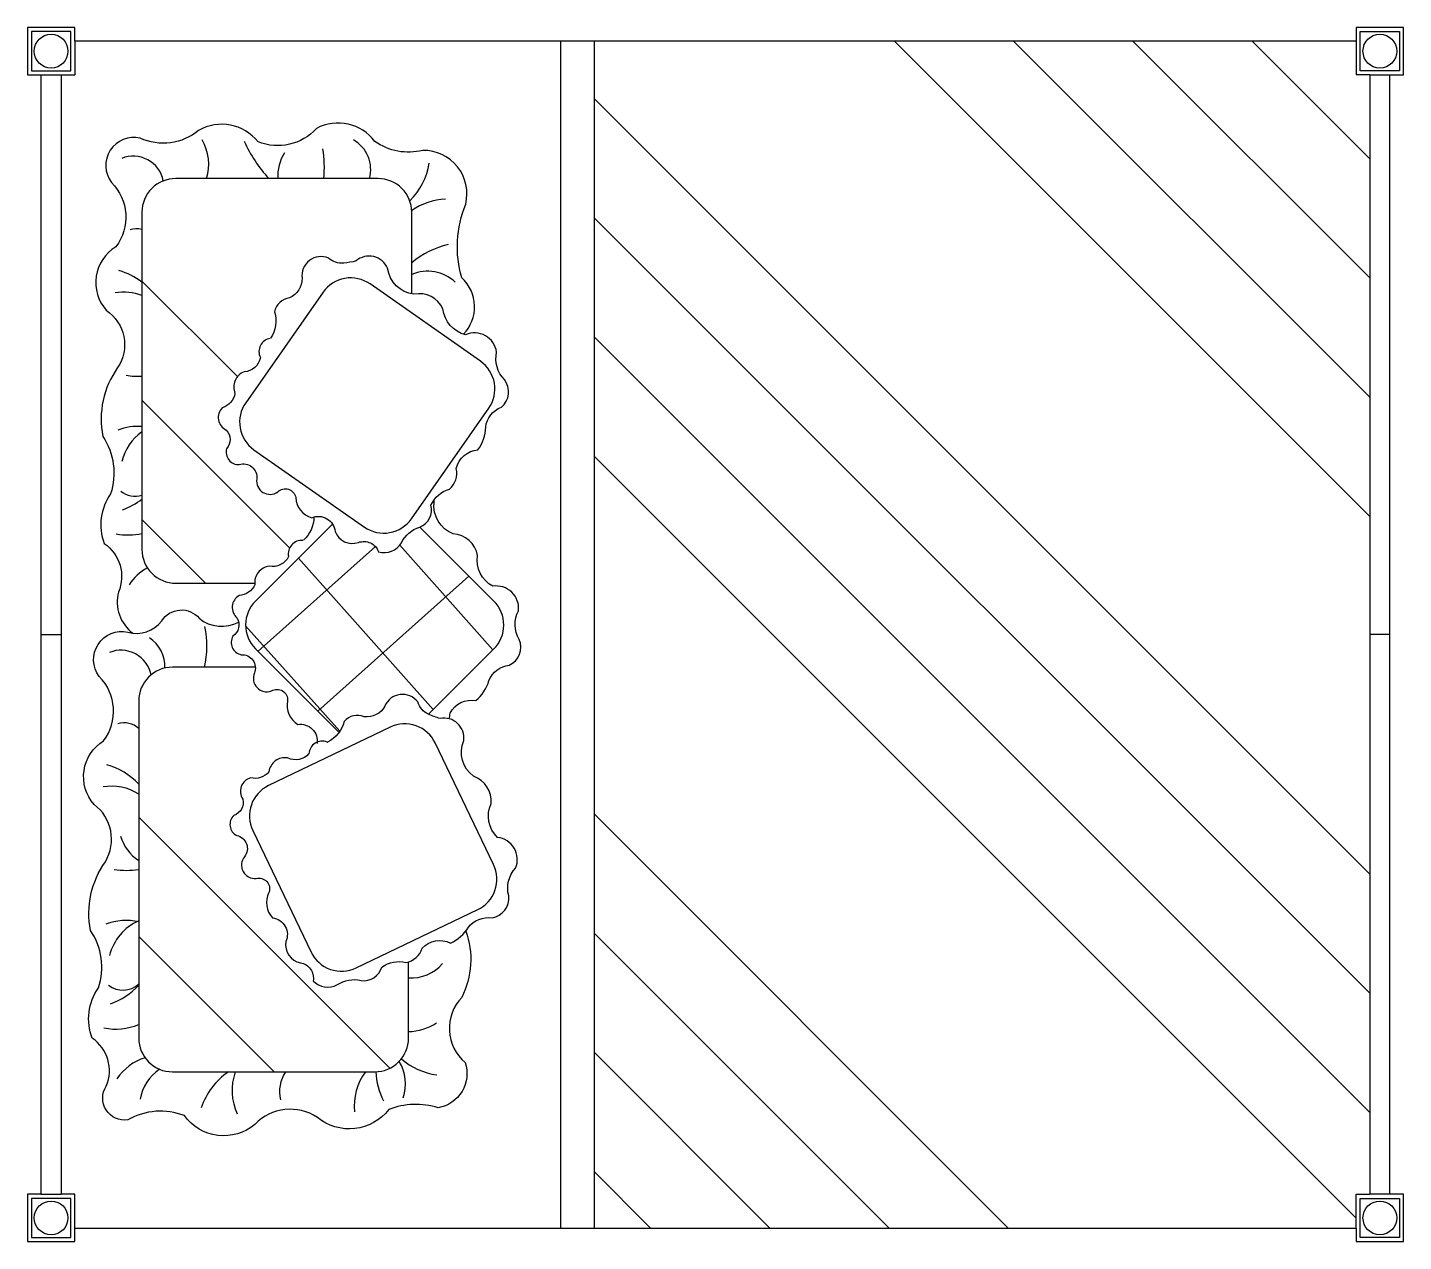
# Model space of a CAD drawing. Extents: x 7.61 to 9.65, y 7.07 to 8.87.
import ezdxf

# ---------------------------------------------------------------- set-up
doc = ezdxf.new("R2010")
doc.units = 0
doc.header["$MEASUREMENT"] = 0
doc.layers.get('0').update_dxf_attribs({"linetype": 'CONTINUOUS'})

msp = doc.modelspace()

# ---------------------------------------------------------------- wipeouts: each hides what was drawn before it
msp.add_wipeout([(9.5801, 8.8494), (9.5801, 8.8694), (9.6501, 8.8694), (9.6501, 8.7994), (9.6301, 8.7994), (9.6301, 7.1394), (9.6501, 7.1394), (9.6501, 7.0694), (9.5801, 7.0694), (9.5801, 7.0894), (7.6801, 7.0894), (7.6801, 7.0694), (7.6101, 7.0694), (7.6101, 7.1394), (7.6301, 7.1394), (7.6301, 8.7994), (7.6101, 8.7994), (7.6101, 8.8694), (7.6801, 8.8694), (7.6801, 8.8494)])

# ---------------------------------------------------------------- next in the draw order: hatches: boundary and pattern name
at = {"linetype": 'Continuous'}
h = msp.add_hatch(dxfattribs=at)
h.set_pattern_fill('ANSI34', color=256, angle=90, style=0)
h.set_pattern_definition([(135, (8.5567, 7.0657), (-0.53033, -0.53033), []), (135, (8.5567, 7.2425), (-0.53033, -0.53033), []), (135, (8.5567, 7.41924), (-0.53033, -0.53033), []), (135, (8.5567, 7.596), (-0.53033, -0.53033), [])])
h.paths.add_polyline_path([(8.4501, 7.0894), (9.5801, 7.0894), (9.5801, 7.1394), (9.6001, 7.1394), (9.6001, 8.7994), (9.5801, 8.7994), (9.5801, 8.8494), (8.4501, 8.8494)])
h = msp.add_hatch(dxfattribs=at)
h.set_pattern_fill('ANSI34', color=256, angle=90, style=0)
h.set_pattern_definition([(135, (9.1968, 8.6665), (-0.53033, -0.53033), []), (135, (9.1968, 8.84324), (-0.53033, -0.53033), []), (135, (9.1968, 9.02), (-0.53033, -0.53033), []), (135, (9.1968, 9.1968), (-0.53033, -0.53033), [])])
h.paths.add_polyline_path([(7.9053, 8.2448, 0.394143), (7.9047, 8.2726, -0.523802), (7.8989, 8.3056, 0.280529), (7.9177, 8.327, -0.422858), (7.9313, 8.3589, 0.3462), (7.9553, 8.3801, -0.51245), (7.9704, 8.4085, 0.219538), (7.9765, 8.4478, -0.338095), (7.9986, 8.4685, 0.297556), (8.0172, 8.4976, -0.582394), (8.0563, 8.5276, 0.213394), (8.0791, 8.52, 0.039688), (8.0972, 8.5233, -0.509036), (8.144, 8.5125, 0.327883), (8.1798, 8.4746), (8.1798, 8.5955, 0.414214), (8.1298, 8.6455), (7.8298, 8.6455, 0.414214), (7.7798, 8.5955), (7.7798, 8.0955, 0.414214), (7.8298, 8.0455), (7.9471, 8.0455, -0.39562), (7.9685, 8.0707, 0.3462), (7.9971, 8.0852, -0.51245), (8.0189, 8.1089, 0.210216), (8.0347, 8.1437, 0.033606), (8.0315, 8.1425, -0.315846), (8.0078, 8.1724, 0.61809), (7.9811, 8.1808, -0.664723), (7.9501, 8.2002, 0.550738), (7.9241, 8.2214, -0.511586)])
h = msp.add_hatch(dxfattribs=at)
h.set_pattern_fill('ANSI37', color=256, angle=446.7312, style=0)
h.set_pattern_definition([(131.731, (8.79997, 8.70093), (-0.093285, -0.083205), []), (221.731, (8.79997, 8.70093), (0.083205, -0.093285), [])])
h.paths.add_polyline_path([(8.1887, 7.8694, 0.213394), (8.2046, 7.8512), (8.3016, 7.9482, 0.414214), (8.3017, 8.0189), (8.192, 8.1286, 0.212594), (8.1644, 8.1056, -0.343276), (8.1306, 8.0921, 0.416944), (8.1007, 8.1059, -0.403924), (8.0662, 8.1222, 0.118884), (8.0624, 8.1332), (7.9481, 8.019, 0.414214), (7.9481, 7.9483), (8.072, 7.8243, 0.095605), (8.0796, 7.8406, -0.338095), (8.1092, 7.8473, 0.297556), (8.1399, 7.8631, -0.582394)])
h = msp.add_hatch(dxfattribs=at)
h.set_pattern_fill('ANSI34', color=256, angle=90, style=0)
h.set_pattern_definition([(135, (8.26665, 8.797), (-0.53033, -0.53033), []), (135, (8.26665, 8.97376), (-0.53033, -0.53033), []), (135, (8.26665, 9.1505), (-0.53033, -0.53033), []), (135, (8.26665, 9.3273), (-0.53033, -0.53033), [])])
h.paths.add_polyline_path([(7.775, 7.371, 0.414214), (7.825, 7.321), (8.125, 7.321, 0.414214), (8.175, 7.371), (8.175, 7.4841, -0.032613), (8.1711, 7.4831, 0.221594), (8.1355, 7.4763, -0.371457), (8.1046, 7.4564, 0.209993), (8.0695, 7.4503, -0.343276), (8.0336, 7.4557, 0.416944), (8.0147, 7.4827, -0.403924), (7.9931, 7.5141, 0.50955), (7.9734, 7.5492, -0.315846), (7.968, 7.5869, 0.61809), (7.9491, 7.6076, -0.664723), (7.932, 7.64, 0.550738), (7.9203, 7.6714, -0.511586), (7.9159, 7.7011, 0.394143), (7.9293, 7.7254, -0.523802), (7.941, 7.7568, 0.280529), (7.968, 7.7658, -0.422858), (7.9958, 7.7865, 0.3462), (8.0273, 7.7928, -0.287462), (8.0397, 7.8098, 0.482435), (8.0109, 7.8361, -0.315846), (7.9956, 7.871, 0.61809), (7.9718, 7.8858, -0.664723), (7.9466, 7.9124, 0.111172), (7.948, 7.921), (7.825, 7.921, 0.414214), (7.775, 7.871)])

# ---------------------------------------------------------------- next in the draw order: linework, layer by layer
for p, q in [((7.6801, 8.8494), (7.6801, 8.7994)), ((8.4001, 8.8494), (8.4001, 7.0894)), ((8.4501, 8.8494), (8.4501, 7.0894)), ((9.5801, 8.8494), (9.5801, 8.7994)), ((7.6301, 8.7994), (7.6601, 8.7994)), ((7.6601, 8.7994), (7.6601, 7.1394)), ((9.6001, 8.7994), (9.6001, 7.1394)), ((9.6001, 8.7994), (9.6301, 8.7994)), ((8.1798, 8.1408), (8.1794, 8.1412)), ((7.6301, 7.9694), (7.6601, 7.9694)), ((9.6301, 7.9694), (9.6001, 7.9694)), ((7.6301, 7.1394), (7.6601, 7.1394)), ((7.6801, 7.0894), (7.6801, 7.1394)), ((9.5801, 7.0894), (9.5801, 7.1394)), ((9.6301, 7.1394), (9.6001, 7.1394))]:
    msp.add_line(p, q)
for points in [[(9.6301, 8.7994), (9.6501, 8.7994), (9.6501, 8.8694), (9.5801, 8.8694), (9.5801, 8.8494), (7.6801, 8.8494), (7.6801, 8.8694), (7.6101, 8.8694), (7.6101, 8.7994), (7.6301, 8.7994), (7.6301, 7.1394), (7.6101, 7.1394), (7.6101, 7.0694), (7.6801, 7.0694), (7.6801, 7.0894), (9.5801, 7.0894), (9.5801, 7.0694), (9.6501, 7.0694), (9.6501, 7.1394), (9.6301, 7.1394)], [(7.6741, 8.8634), (7.6161, 8.8634), (7.6161, 8.8054), (7.6741, 8.8054)], [(9.5861, 8.8634), (9.6441, 8.8634), (9.6441, 8.8054), (9.5861, 8.8054)], [(7.6161, 7.1334), (7.6161, 7.0754), (7.6741, 7.0754), (7.6741, 7.1334)], [(9.6441, 7.1334), (9.6441, 7.0754), (9.5861, 7.0754), (9.5861, 7.1334)]]:
    msp.add_lwpolyline(points, close=True)
for points in [[(7.6601, 8.7994), (7.6801, 8.7994)], [(9.6001, 8.7994), (9.5801, 8.7994)], [(8.1798, 8.1408), (8.1798, 8.1417)], [(7.6801, 7.1394), (7.6601, 7.1394)], [(9.5801, 7.1394), (9.6001, 7.1394)]]:
    msp.add_lwpolyline(points)
for points in [[(8.2565, 8.4147, 0.421688), (8.2541, 8.4983, -0.170798), (8.2598, 8.6075, 0.491203), (8.1961, 8.6872, -0.218539), (8.1251, 8.7005, 0.369892), (8.0385, 8.7198, -0.315467), (7.9519, 8.7, 0.372099), (7.8638, 8.7168, -0.28769), (7.7771, 8.7054, 0.699805), (7.7346, 8.6397, -0.377458), (7.741, 8.5443, 0.465753), (7.7268, 8.4502, -0.415921), (7.7436, 8.3651, 0.205167), (7.7217, 8.2632, -0.23131), (7.7333, 8.1781, 0.247323), (7.7238, 8.1046, -0.35731), (7.7449, 8.0324, 0.309881), (7.7665, 7.9714)], [(8.1798, 8.4746), (8.1798, 8.5955, 0.414214), (8.1298, 8.6455), (7.8298, 8.6455, 0.414214), (7.7798, 8.5955), (7.7798, 8.0955, 0.414214), (7.8298, 8.0455), (7.9471, 8.0455)], [(7.97, 8.4085, 0.50546), (7.9553, 8.3801, -0.3462), (7.9313, 8.3589, 0.422858), (7.9177, 8.327, -0.280529), (7.8989, 8.3056, 0.523802), (7.9047, 8.2726, -0.394143), (7.9053, 8.2448, 0.511586), (7.9241, 8.2214, -0.550738), (7.9501, 8.2002, 0.664723), (7.9811, 8.1808, -0.61809), (8.0078, 8.1724, 0.315846), (8.0315, 8.1425, -0.50955), (8.0662, 8.1222, 0.403924), (8.1007, 8.1059, -0.416944), (8.1306, 8.0921, 0.343276), (8.1644, 8.1056, -0.209993), (8.1916, 8.1285, 0.371457), (8.2083, 8.1612, -0.221594), (8.2356, 8.1851, 0.281917), (8.2457, 8.2156, -0.330079), (8.278, 8.2432, 0.149681), (8.2894, 8.2769, -0.280315), (8.3127, 8.3064, 0.395478), (8.3174, 8.3473, -0.258424), (8.3056, 8.3881, 0.49816), (8.2596, 8.4138, -0.315903), (8.2261, 8.4522, 0.342874), (8.1831, 8.4741, -0.349103), (8.144, 8.5125, 0.509036), (8.0972, 8.5233, -0.039688), (8.0791, 8.52, -0.213394), (8.0563, 8.5276, 0.582394), (8.0172, 8.4976, -0.297556), (7.9986, 8.4685, 0.338095), (7.9765, 8.4478, -0.217899), (7.9706, 8.4088)], [(8.2352, 7.8445, 0.068986), (8.2366, 7.8528, -0.330079), (8.2749, 7.8714, 0.149681), (8.2943, 7.9011, -0.280315), (8.3243, 7.9238, 0.395478), (8.3392, 7.9622, -0.258424), (8.338, 8.0046, 0.49816), (8.3, 8.041, -0.315903), (8.2773, 8.0867, 0.342874), (8.2412, 8.1187, -0.349103), (8.2131, 8.1657, 0.02521), (8.2125, 8.1687, -0.039688)], [(8.0347, 8.1437, -0.208583), (8.0191, 8.1091)], [(8.0624, 8.1332), (7.9481, 8.019, 0.414214), (7.9481, 7.9483), (8.072, 7.8243)], [(8.2046, 7.8512), (8.3016, 7.9482, 0.414214), (8.3017, 8.0189), (8.192, 8.1286)], [(8.0185, 8.1089, 0.50546), (7.9971, 8.0852, -0.3462), (7.9685, 8.0707, 0.422858), (7.9473, 8.0433, -0.280529), (7.9238, 8.0273, 0.523802), (7.921, 7.9939, -0.394143), (7.9146, 7.9669, 0.511586), (7.9269, 7.9395, -0.550738), (7.9466, 7.9124, 0.664723), (7.9718, 7.8858, -0.61809), (7.9956, 7.871, 0.315846), (8.0109, 7.8361, -0.50955), (8.0394, 7.8077)], [(8.2599, 7.5298, -0.207616), (8.2538, 7.4314, 0.43175), (8.259, 7.3347, -0.458775), (8.219, 7.2676, 0.173719), (8.1456, 7.265, -0.423238), (8.0399, 7.2534, 0.361242), (7.9471, 7.2431, -0.439402), (7.8428, 7.256, 0.230706), (7.759, 7.2496, -0.641938), (7.7268, 7.2999, 0.35828), (7.7062, 7.3708, -0.251824), (7.7152, 7.4455, 0.23131), (7.7036, 7.5306, -0.205167), (7.7255, 7.6325, 0.382818), (7.7088, 7.7176, -0.465753), (7.7229, 7.8117, 0.37309), (7.7165, 7.9071, -0.699805), (7.759, 7.9728, 0.303606), (7.8093, 7.9896, -0.513201), (7.8647, 7.9935, 0.303131), (7.9232, 7.9879)], [(7.948, 7.921), (7.825, 7.921, 0.414214), (7.775, 7.871), (7.775, 7.371, 0.414214), (7.825, 7.321), (8.125, 7.321, 0.414214), (8.175, 7.371), (8.175, 7.4841)], [(8.0542, 7.8099, 0.50546), (8.0273, 7.7928, -0.3462), (7.9958, 7.7865, 0.422858), (7.968, 7.7658, -0.280529), (7.941, 7.7568, 0.523802), (7.9293, 7.7254, -0.394143), (7.9159, 7.7011, 0.511586), (7.9203, 7.6714, -0.550738), (7.932, 7.64, 0.664723), (7.9491, 7.6076, -0.61809), (7.968, 7.5869, 0.315846), (7.9734, 7.5492, -0.50955), (7.9931, 7.5141, 0.403924), (8.0147, 7.4827, -0.416944), (8.0336, 7.4557, 0.343276), (8.0695, 7.4503, -0.209993), (8.1046, 7.4564, 0.371457), (8.1355, 7.4763, -0.221594), (8.1711, 7.4831, 0.281917), (8.1952, 7.5044, -0.330079), (8.237, 7.512, 0.149681), (8.2638, 7.5353, -0.280315), (8.2988, 7.5491, 0.395478), (8.3235, 7.582, -0.258424), (8.3338, 7.6232, 0.49816), (8.307, 7.6685, -0.315903), (8.2974, 7.7187, 0.342874), (8.2714, 7.7592, -0.349103), (8.2569, 7.8121, 0.509036), (8.2219, 7.845, -0.039688), (8.2046, 7.8512, -0.213394), (8.1887, 7.8694, 0.582394), (8.1399, 7.8631, -0.297556), (8.1092, 7.8473, 0.338095), (8.0796, 7.8406, -0.217899), (8.0549, 7.8099)]]:
    msp.add_lwpolyline(points, format="xyb")
for points in [[(8.0483, 8.4769), (7.9336, 8.3131, 0.414214), (7.9458, 8.2435), (8.1097, 8.1288, 0.414214), (8.1793, 8.141), (8.294, 8.3048, 0.414214), (8.2818, 8.3745), (8.1179, 8.4892, 0.414214)], [(8.3011, 7.6282), (8.2146, 7.8086, 0.414214), (8.1479, 7.832), (7.9676, 7.7455, 0.414214), (7.9441, 7.6788), (8.0306, 7.4985, 0.414214), (8.0973, 7.475), (8.2776, 7.5615, 0.414214)]]:
    msp.add_lwpolyline(points, format="xyb", close=True)
for centre in [(7.6451, 8.8344), (9.6151, 8.8344), (7.6451, 7.1044), (9.6151, 7.1044)]:
    msp.add_circle(centre, 0.025)
for centre, radius, start, end in [((7.8066, 8.667), 0.0721, 342.6857, 29.7676), ((8.1298, 8.7918), 0.2183, 204.6207, 222.0854), ((8.0692, 8.6593), 0.0497, 343.949, 61.0263), ((7.7667, 8.633), 0.0457, 11.7119, 111.8109), ((8.0444, 8.6492), 0.0634, 147.2725, 183.3722), ((7.8886, 8.6633), 0.1616, 353.6822, 9.3634), ((8.1084, 8.6834), 0.0986, 313.9608, 351.2349), ((8.2346, 8.5188), 0.0964, 92.8743, 124.7202), ((7.7717, 8.5393), 0.0317, 75.2799, 107.6474), ((8.2629, 8.4211), 0.1297, 102.9285, 129.8203), ((7.7161, 8.4067), 0.1065, 53.2626, 73.8911), ((8.2032, 8.4484), 0.0597, 46.4924, 113.082), ((7.7525, 8.3999), 0.0772, 69.288, 99.2194), ((7.7752, 8.4743), 0.122, 261.237, 272.1555), ((7.7747, 8.1912), 0.0869, 86.6559, 110.5145), ((7.8255, 8.2065), 0.0782, 125.7791, 165.6332), ((7.7695, 8.2091), 0.0345, 232.1975, 287.3684), ((7.7129, 8.2585), 0.1108, 290.1598, 307.1064), ((7.7589, 8.2078), 0.0908, 258.9769, 283.3324), ((7.8248, 8.0016), 0.0763, 119.0187, 147.0914), ((7.7234, 7.9524), 0.1526, 348.1165, 10.9024), ((7.763, 7.9223), 0.0507, 357.014, 56.8133), ((7.7486, 7.9004), 0.0457, 11.7119, 111.8109), ((7.7537, 7.8067), 0.0317, 47.6352, 107.6474), ((8.0567, 7.8556), 0.0458, 266.841, 267.6844), ((7.698, 7.6741), 0.1065, 43.6858, 73.8911), ((7.7344, 7.6673), 0.0772, 58.2505, 99.2194), ((7.8111, 7.689), 0.0656, 196.2617, 236.6048), ((7.7571, 7.7417), 0.122, 261.237, 278.4395), ((7.7566, 7.4586), 0.0869, 77.7899, 110.5145), ((7.8074, 7.4739), 0.0782, 114.4837, 165.6332), ((8.1785, 7.5227), 0.0626, 266.7966, 318.8237), ((7.7514, 7.4766), 0.0345, 232.1975, 313.2222), ((7.6949, 7.5259), 0.1108, 290.1598, 316.3387), ((7.7408, 7.4752), 0.0908, 258.9769, 292.1667), ((8.1737, 7.4568), 0.0762, 270.966, 304.3117), ((7.8068, 7.269), 0.0763, 107.1062, 147.0914), ((7.8439, 7.2687), 0.0679, 124.1652, 170.1912), ((8.1068, 7.3033), 0.0637, 340.9707, 31.3797), ((8.2296, 7.4147), 0.099, 228.8154, 262.5281), ((7.9674, 7.2343), 0.1051, 124.4694, 161.6025), ((7.9963, 7.2935), 0.0829, 160.6129, 204.8888), ((8.0381, 7.2913), 0.0544, 146.9086, 192.6171), ((8.1805, 7.2703), 0.086, 143.8669, 185.8066), ((8.2215, 7.3231), 0.0949, 181.2349, 208.4018)]:
    msp.add_arc(centre, radius, start, end)

doc.saveas('drawing.dxf')
